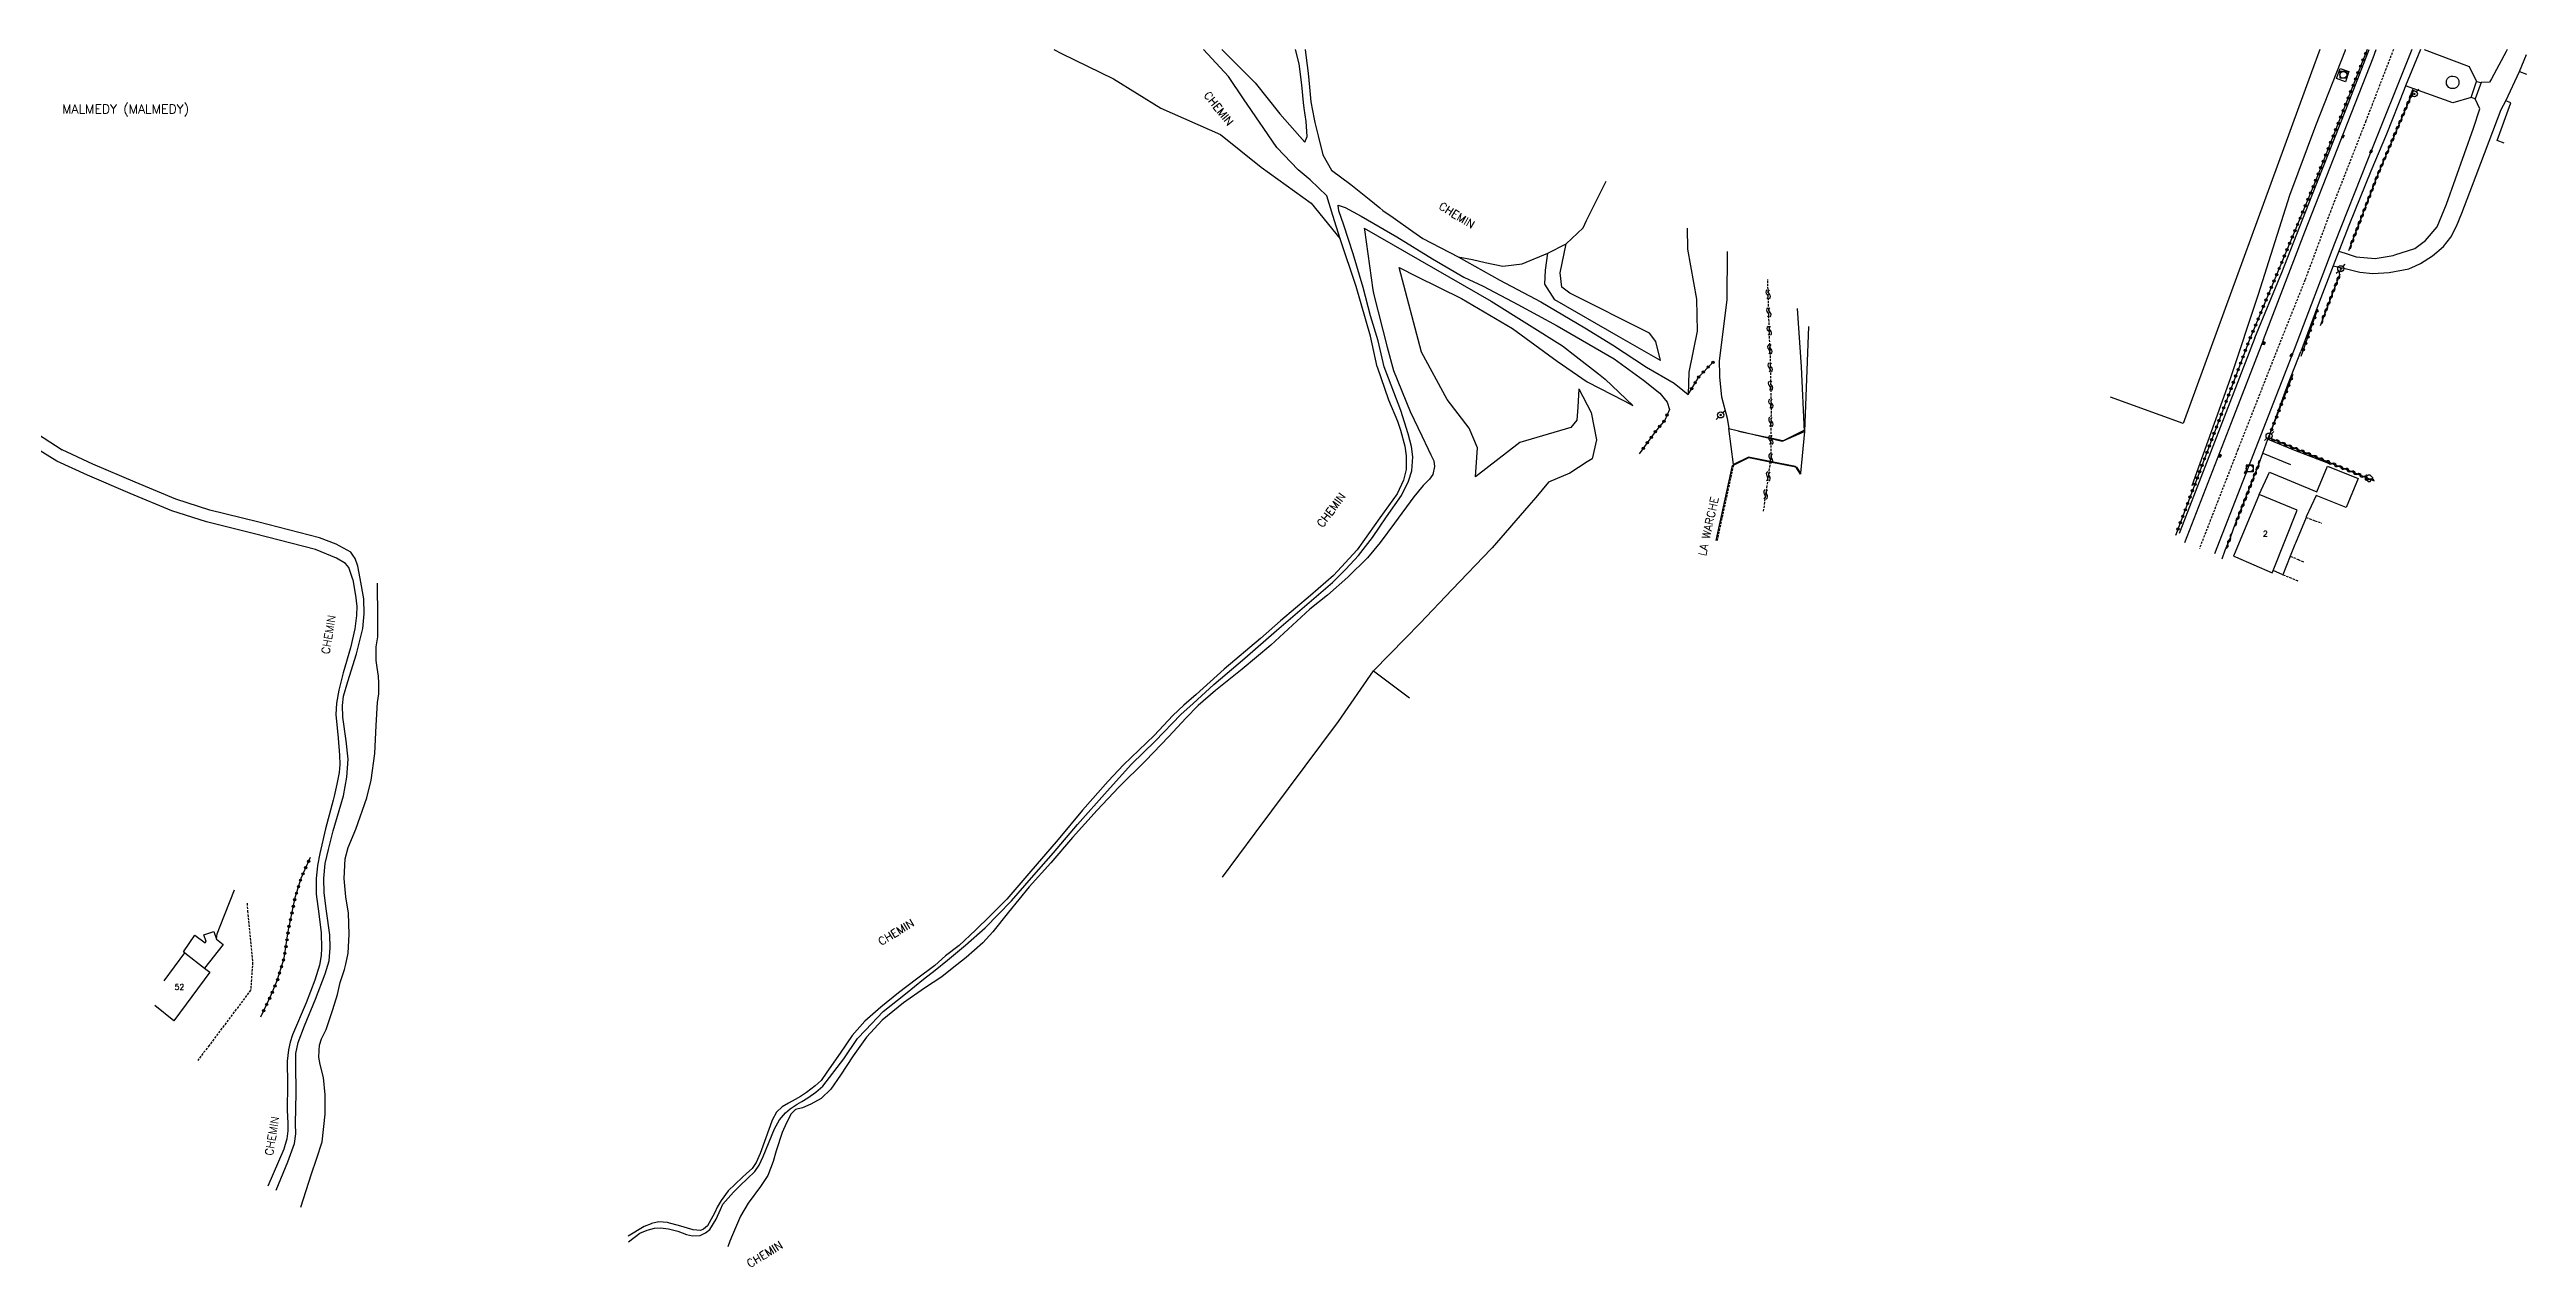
# Model space of a CAD drawing. Header units: millimetres. Extents: x 267000 to 268000, y 124999 to 126000.
# Drawn here: x 267455 to 268000, y 125732 to 126000 of the extents above; entities that cross this region are included whole.
import ezdxf
from ezdxf.enums import TextEntityAlignment as Align

# ---------------------------------------------------------------- set-up
doc = ezdxf.new("R2010")
doc.units = ezdxf.units.MM
doc.linetypes.add('DASHED', pattern=[0.75, 0.5, -0.25])
doc.layers.get('0').update_dxf_attribs({"linetype": 'CONTINUOUS'})
for name, color, linetype in [('W0001', 6, 'DASHED'), ('W0010', 4, 'CONTINUOUS'), ('W0014', 7, 'CONTINUOUS'), ('W0017', 7, 'CONTINUOUS'), ('W0071', 7, 'CONTINUOUS'), ('W0101', 7, 'CONTINUOUS'), ('W0104', 1, 'CONTINUOUS'), ('W0105', 7, 'CONTINUOUS'), ('W0112', 1, 'DASHED'), ('W0120', 7, 'CONTINUOUS'), ('W0211', 2, 'CONTINUOUS'), ('W0214', 2, 'CONTINUOUS'), ('W0300', 7, 'CONTINUOUS'), ('W0310', 3, 'CONTINUOUS'), ('W0323', 7, 'CONTINUOUS'), ('W0401', 7, 'CONTINUOUS'), ('W0420', 7, 'CONTINUOUS'), ('W0473', 7, 'CONTINUOUS'), ('W0501', 5, 'DASHED'), ('W0510', 5, 'CONTINUOUS'), ('W0980', 7, 'CONTINUOUS'), ('W0986', 4, 'CONTINUOUS'), ('W0989', 7, 'CONTINUOUS'), ('W0991', 7, 'CONTINUOUS')]:
    doc.layers.add(name, color=color, linetype=linetype)
doc.styles.get("Standard").update_dxf_attribs({"font": 'romans.shx', "width": 0.85})

# ---------------------------------------------------------------- blocks, each defined once
blk = doc.blocks.new('T401')
for p, q in [((-0.3, 0.3), (0, 0.3)), ((-0.3, -0.25), (-0.3, 0.3)), ((-0.3, 0.15), (0, 0.15)), ((-0.3, 0), (0, 0)), ((0, 0.3), (0, -0.25)), ((-0.3, -0.15), (0, -0.15)), ((-0.3, -0.25), (-0.3, -0.3)), ((-0.3, -0.3), (0, -0.3)), ((0, -0.3), (0, -0.25))]:
    blk.add_line(p, q)
blk = doc.blocks.new('T420')
for p, q in [((0.75, 0.75), (-0.75, 0.75)), ((-0.75, 0.75), (-0.75, -0.75)), ((0.75, 0.75), (0.75, -0.75)), ((0.75, -0.75), (-0.75, -0.75))]:
    blk.add_line(p, q)
blk.add_ellipse((0, 0), major_axis=(-0.53, 0.53), ratio=1, start_param=3.926991, end_param=10.210176)
blk = doc.blocks.new('T473')
for p, q in [((-0.166667, 0.166667), (0.166667, -0.166667)), ((-0.166667, -0.166667), (0.166667, 0.166667)), ((0.500001, 0.500001), (1.000002, 1.000002)), ((-1.000002, -1.000002), (-0.500001, -0.500001))]:
    blk.add_line(p, q)
blk.add_ellipse((0, 0), major_axis=(0.471405, 0.471405), ratio=1, start_param=5.4977871438, end_param=11.780972451)
blk = doc.blocks.new('T300')
for p, q in [((-0.8, 0.51), (-0.86, 0.34)), ((-0.86, 0.34), (-0.86, 0.17)), ((-0.86, 0.17), (-0.74, 0.06)), ((-0.69, 0.63), (-0.8, 0.51)), ((-0.8, -0.06), (-0.74, 0.06)), ((-0.74, 0.06), (-0.69, 0.11)), ((-0.57, 0.69), (-0.69, 0.63)), ((-0.46, 0.69), (-0.57, 0.69)), ((-0.29, 0.63), (-0.46, 0.69)), ((-0.29, 0.63), (-0.17, 0.74)), ((-0.23, 0.57), (-0.29, 0.63)), ((-0.17, 0.74), (-0.06, 0.8)), ((-0.06, 0.8), (0.06, 0.8)), ((0.06, 0.8), (0.23, 0.74)), ((0.23, 0.74), (0.34, 0.63)), ((0.34, 0.63), (0.4, 0.51)), ((0.46, 0.46), (0.34, 0.46)), ((0.4, 0.51), (0.4, 0.46)), ((0.57, 0.4), (0.46, 0.46)), ((0.57, 0.4), (0.69, 0.29)), ((0.69, 0.29), (0.74, 0.17)), ((0.74, 0.06), (0.69, -0.17)), ((0.74, 0.17), (0.74, 0.06)), ((-0.8, -0.17), (-0.8, -0.06)), ((-0.8, -0.23), (-0.8, -0.17)), ((-0.74, -0.34), (-0.8, -0.23)), ((-0.69, -0.4), (-0.74, -0.34)), ((-0.51, -0.46), (-0.69, -0.4)), ((-0.4, -0.46), (-0.51, -0.46)), ((-0.4, -0.46), (-0.34, -0.46)), ((-0.34, -0.46), (-0.34, -0.4)), ((-0.34, -0.51), (-0.34, -0.46)), ((-0.29, -0.63), (-0.34, -0.51)), ((-0.17, -0.74), (-0.29, -0.63)), ((-0.06, -0.8), (-0.17, -0.74)), ((0.06, -0.8), (-0.06, -0.8)), ((0.17, -0.74), (0.06, -0.8)), ((0.23, -0.69), (0.17, -0.74)), ((0.29, -0.46), (0.23, -0.46)), ((0.29, -0.63), (0.23, -0.69)), ((0.46, -0.4), (0.29, -0.46)), ((0.34, -0.51), (0.29, -0.63)), ((0.34, -0.51), (0.34, -0.46)), ((0.57, -0.34), (0.46, -0.4)), ((0.63, -0.29), (0.57, -0.34)), ((0.69, -0.17), (0.63, -0.29))]:
    blk.add_line(p, q)
blk = doc.blocks.new('t323o')
at = {"color": 0, "linetype": 'Continuous'}
for radius in [0.25, 0.15]:
    blk.add_circle((0, 0), radius, dxfattribs=at)
blk = doc.blocks.new('t310o')
at = {"color": 0, "linetype": 'Continuous'}
for centre, start, end in [((-0.5, 0.38), 216.8699, 323.1304), ((0.5, -0.37), 36.8699, 143.1303)]:
    blk.add_arc(centre, 0.625, start, end, dxfattribs=at)
blk = doc.blocks.new('t500o')
at = {"color": 0, "linetype": 'Continuous'}
for centre, start, end in [((-0.5, 0.625), 216.8699, 323.1301), ((0.5, -0.125), 36.8699, 143.1301), ((0.5, -0.625), 36.8699, 143.1301), ((-0.5, 0.125), 216.8699, 323.1301)]:
    blk.add_arc(centre, 0.625, start, end, dxfattribs=at)

msp = doc.modelspace()

# ---------------------------------------------------------------- linework, layer by layer
at = {"layer": 'W0001'}
msp.add_lwpolyline([(267970.72, 126000), (267964.66, 125984.28), (267957.21, 125965.26), (267951.26, 125949.27), (267945.7, 125935.37), (267936.48, 125911.93), (267928.04, 125890.23)], dxfattribs=at)
at = {"layer": 'W0010'}
for points in [[(267841.09, 125916.2), (267836.43, 125913.92), (267836.37, 125913.88), (267836.36, 125913.89), (267833.72, 125914.44), (267831.83, 125914.84), (267826.61, 125915.95)], [(267821.68, 125891.92), (267825.31, 125908.44), (267825.47, 125908.52), (267828.88, 125910.21), (267833.59, 125909.27), (267839.23, 125908.14), (267839.38, 125908.11), (267840.27, 125906.75)]]:
    msp.add_lwpolyline(points, dxfattribs=at)
at = {"layer": 'W0014'}
for points in [[(267974.75, 126000), (267965.03, 125975.67), (267957.75, 125957.28), (267948.88, 125933.97), (267931.35, 125889.03)], [(267940.2, 125936.52), (267946.14, 125950.91), (267952.75, 125967.82), (267960.22, 125986.75), (267965.42, 126000)], [(267942.11, 125936.2), (267951.2, 125959.88), (267966.24, 125998.18), (267966.96, 126000)], [(267976.68, 126000), (267973.4, 125992.02), (267973.08, 125991.22), (267969.18, 125981.35), (267965.73, 125973.23), (267961.07, 125961.65), (267958.74, 125955.65), (267957.48, 125952.4), (267954.38, 125944.38), (267950.32, 125933.55)], [(267940.2, 125936.52), (267923.69, 125893.84), (267923.55, 125893.49)], [(267942.11, 125936.2), (267935, 125917.86), (267924.74, 125891.44)], [(267941.13, 125908.79), (267941.99, 125911.16), (267943.11, 125914.24), (267943.37, 125914.94), (267947.55, 125926.4), (267950.32, 125933.55)], [(267934.87, 125892.6), (267935.63, 125894.71)], [(267933, 125887.94), (267933.71, 125889.8)]]:
    msp.add_lwpolyline(points, dxfattribs=at)
at = {"layer": 'W0017'}
for points in [[(267926.41, 125904.09), (267934.88, 125927.58), (267941.02, 125946.14), (267947.9, 125967.94), (267953.66, 125983.31), (267960.17, 125999.89), (267960.21, 126000)], [(267977.52, 126000), (267987.36, 125996.26), (267989.04, 125992.98)], [(267995.73, 126000), (267995.57, 125999.57), (267992.29, 125993.52), (267991.86, 125992.84), (267990.01, 125992.73)], [(267998.44, 125995.16), (268000, 125998.92)], [(267987.84, 125989.46), (267983.78, 125988.26), (267973.4, 125992.02)], [(267957.48, 125952.4), (267959.4, 125951.95), (267960.11, 125951.79), (267963.34, 125951.02), (267966.22, 125950.69), (267969.78, 125950.95), (267974.15, 125951.77), (267975.6, 125952.41), (267976.66, 125952.88), (267979.31, 125954.58), (267981.77, 125956.68), (267983.38, 125958.68), (267984.63, 125961.13), (267985.75, 125963.96), (267988.15, 125970.18), (267994.42, 125986.77), (267995.46, 125988.68)], [(267958.74, 125955.65), (267960.78, 125954.98), (267962.51, 125954.4), (267966.74, 125954), (267970.65, 125954.69), (267971, 125954.8), (267975.47, 125956.21), (267977.77, 125957.95), (267980.34, 125961), (267982.44, 125966), (267988.37, 125982.7), (267989.76, 125986.96), (267988.69, 125989.16)], [(267842.02, 125939.07), (267841.1, 125915.96)], [(267943.11, 125914.24), (267948.93, 125911.85), (267956.41, 125909.01)], [(267941.99, 125911.16), (267948.04, 125908.7)], [(267491.63, 125804.25), (267491.84, 125805.36), (267492.46, 125807.09), (267495.6, 125815.05)]]:
    msp.add_lwpolyline(points, dxfattribs=at)
at = {"layer": 'W0071'}
for points in [[(267521.68, 125883.36), (267520.8, 125886.04), (267520.07, 125886.91), (267518.05, 125888.07), (267513.44, 125889.97), (267500.03, 125893.42), (267489.49, 125896.03), (267481.81, 125898.46), (267472.67, 125902.27), (267463.3, 125906.3), (267456.54, 125909.43), (267430.25, 125925.6), (267415.07, 125933.98), (267398.97, 125940.16), (267375.64, 125947.85), (267349.11, 125958.07), (267348.34, 125958.42), (267337.86, 125963.24), (267333.68, 125966.12), (267327.75, 125970.37), (267320.94, 125975.27), (267304.47, 125988.37), (267294.39, 125996.81), (267289.65, 126000)], [(267747.05, 125930.14), (267745.6, 125936.92), (267742.47, 125947.83), (267738.93, 125958.33), (267737.34, 125963.46), (267736.01, 125967.77), (267732.35, 125971.3), (267729.68, 125973.54), (267724.99, 125978.44), (267722.14, 125982.64), (267717.66, 125989.17), (267714.4, 125994.05), (267708.86, 126000)], [(267712.9, 126000), (267714.2, 125998.68), (267720.25, 125992.7), (267725.69, 125985.83), (267731.13, 125979.61), (267731.68, 125980.89), (267731.45, 125984.19), (267731.05, 125987.11), (267730.89, 125988.31), (267730.47, 125992.24), (267729.93, 125996.82), (267729.13, 126000)], [(267731.23, 126000), (267731.45, 125998.15), (267731.88, 125994.82), (267732.18, 125991.75), (267732.46, 125988.47), (267733.23, 125984.69), (267733.4, 125983.97), (267734.09, 125981.03), (267735.12, 125976.82), (267737.02, 125973.48), (267741.29, 125970.33), (267745.3, 125967.06), (267747.65, 125965.15), (267748.31, 125964.61), (267750.59, 125963.01), (267754.95, 125959.98), (267757.15, 125958.45), (267764.91, 125954.41), (267774.11, 125949.21), (267783.1, 125944.45), (267792.8, 125938.75), (267798.88, 125935.01), (267806.35, 125930.1), (267812.43, 125926.56), (267814.35, 125925.05), (267815.5, 125924.1)], [(267582.34, 125737.62), (267584.82, 125739.51), (267586.44, 125740.17), (267588.02, 125740.6), (267589.39, 125740.68), (267591.16, 125740.48), (267593.15, 125739.96), (267595.1, 125739.24), (267596.4, 125738.92), (267598.1, 125738.99), (267599.29, 125739.56), (267600.25, 125740.33), (267601.63, 125742.6), (267602.55, 125744.73), (267603.06, 125745.92), (267605.46, 125748.53), (267607.01, 125750.07), (267608.42, 125751.49), (267610.12, 125753.1), (267611.06, 125754.46), (267611.98, 125756.41), (267614.43, 125762.49), (267615.58, 125764.43), (267616.85, 125765.98), (267617.88, 125766.88), (267619.43, 125767.94), (267620.49, 125768.48), (267621.81, 125769.3), (267623.57, 125770.52), (267625.09, 125771.87), (267629.68, 125777.91), (267632.7, 125782.38), (267634.46, 125784.18), (267638.36, 125788.34), (267643.27, 125792.22), (267647.25, 125795.43), (267649.8, 125797.38), (267652.56, 125799.57), (267656.47, 125802.9), (267660.79, 125806.73), (267666.62, 125812.69), (267670.99, 125817.72), (267675.89, 125823.24), (267681.13, 125829.43), (267687.64, 125836.76), (267693.01, 125842.76), (267698.23, 125847.78), (267703.89, 125853.64), (267706.58, 125856.08), (267711.13, 125860.26), (267717.94, 125866.04), (267724.95, 125872.18), (267732.65, 125878.73), (267737.26, 125882.68), (267740.19, 125885.64), (267742.96, 125888.64), (267746.07, 125892.64), (267749.12, 125897.18), (267752.44, 125901.84), (267754, 125905.02), (267754.72, 125907.3), (267754.94, 125910.37), (267754.62, 125912.63), (267753.88, 125915.46), (267752.26, 125920.56), (267748.62, 125930.14), (267747.28, 125935.91), (267745.64, 125941.39), (267743.99, 125947.63), (267741.77, 125955.04), (267739.77, 125961.33), (267738.62, 125964.53), (267738.51, 125965.77), (267740.02, 125965.23), (267743.59, 125963.35), (267751.41, 125958.77), (267759.25, 125953.95), (267766.12, 125949.93), (267770.44, 125947.93), (267778.02, 125943.87), (267786.73, 125939.23), (267793.65, 125935.19), (267799.22, 125931.9), (267805.66, 125927.27), (267809.32, 125924.4), (267810.91, 125922.4), (267811.38, 125920.79)], [(267401.96, 125942.77), (267416.2, 125937.2), (267431.28, 125928.99), (267457.68, 125911.9)], [(267747.05, 125930.14), (267749.55, 125922.9), (267751.57, 125918.25), (267752.25, 125916.21), (267753.15, 125912.75), (267753.5, 125910.56), (267753.49, 125907.61), (267752.89, 125905.2), (267751.5, 125902.24), (267747.65, 125896.97), (267742.65, 125889.92), (267737.45, 125884.24), (267732.41, 125879.84), (267725.8, 125874.29), (267721.42, 125870.4), (267713.41, 125863.63), (267707.23, 125858.07), (267704.54, 125855.72), (267702.15, 125853.47), (267697.99, 125849.05), (267691.24, 125842.62), (267687.9, 125839.01), (267682.27, 125832.62), (267676.89, 125826.16), (267670.42, 125818.71), (267665.61, 125813.03), (267661.92, 125809.33), (267658.69, 125806.21), (267655.07, 125802.86), (267652.11, 125800.52), (267649.72, 125798.4), (267645.74, 125795.39), (267641.74, 125792.44), (267637.89, 125789.27), (267634.33, 125786.15), (267631.53, 125783.02), (267628.88, 125779.14), (267625.96, 125774.93), (267624.69, 125773.12), (267623.43, 125771.93), (267621.51, 125770.49), (267620.18, 125769.63), (267618.97, 125768.93), (267617.57, 125768.13), (267616.15, 125767.34), (267614.89, 125766.18), (267613.91, 125764.36), (267613.47, 125763.12), (267611.3, 125757.07), (267610.45, 125755.06), (267609.54, 125753.76), (267608.28, 125752.64), (267607.35, 125751.8), (267604.26, 125748.81), (267602.75, 125746.71), (267601.87, 125745.25), (267601.31, 125744.06), (267600.92, 125743.24), (267599.71, 125741.16), (267598.85, 125740.39), (267598.16, 125740.14), (267596.55, 125740.26), (267593.33, 125741.23), (267591.33, 125741.75), (267590.89, 125741.86), (267589.02, 125742.02), (267587.38, 125741.63), (267587.3, 125741.6), (267585.8, 125740.96), (267582.26, 125738.86)], [(267504.76, 125748.96), (267507.36, 125755.2), (267508.84, 125759.24), (267509.11, 125761.38), (267509.03, 125763.64), (267509.17, 125770.31), (267509.11, 125776.73), (267509.12, 125779.09), (267509.61, 125781.5), (267511.02, 125785.18), (267513.44, 125791.03), (267515.59, 125796.59), (267516.46, 125799.45), (267516.67, 125802.33), (267516.59, 125805.18), (267515.85, 125810.4), (267515.33, 125814.4), (267515.25, 125817.54), (267515.57, 125820.84), (267516.28, 125823.97), (267517.32, 125828.05), (267519.58, 125835.8), (267520.34, 125839.88), (267520.6, 125843.87), (267520.21, 125847.84), (267519.47, 125853.08), (267519.39, 125855.67), (267519.61, 125857.7), (267520.59, 125860.92), (267522.49, 125867.01), (267523.85, 125872.62), (267524.14, 125875.82), (267524.06, 125879.1), (267523.25, 125883.56), (267522.76, 125886.33), (267522.21, 125888.03), (267521.69, 125888.74), (267521.21, 125889.38), (267517.97, 125891.16), (267514.35, 125892.54), (267500.7, 125896.06), (267490.23, 125898.64), (267482.74, 125901.02), (267473.73, 125904.77), (267464.41, 125908.79), (267457.68, 125911.9)], [(267521.68, 125883.36), (267522.36, 125879.32), (267522.5, 125878.03), (267522.56, 125877.48), (267522.49, 125875.46), (267522.12, 125872.51), (267521.17, 125868.34), (267519.57, 125862.84), (267518.56, 125859.02), (267518.08, 125856.15), (267517.94, 125853.63), (267518.41, 125848.45), (267518.75, 125844.72), (267518.78, 125842.65), (267518.62, 125840.89), (267518.15, 125838.31), (267517.54, 125835.68), (267517.34, 125834.82), (267515.66, 125828.47), (267514.43, 125823.09), (267513.92, 125820.41), (267513.92, 125820.35), (267513.62, 125817.57), (267513.62, 125814.1), (267514.21, 125809.77), (267514.66, 125805.6), (267514.8, 125802.26), (267514.71, 125800.6), (267514.32, 125798.48), (267513.31, 125795.22), (267511.4, 125790.21), (267508.37, 125783.19), (267507.85, 125781.56), (267507.49, 125779.9), (267507.22, 125777.35), (267507.27, 125772.34), (267507.24, 125766.58), (267507.33, 125763.73), (267507.33, 125762.55), (267507.33, 125762.06), (267507.14, 125760.25), (267506.47, 125758.03), (267502.99, 125749.87)]]:
    msp.add_lwpolyline(points, dxfattribs=at)
at = {"layer": 'W0101'}
for points in [[(267995.06, 125979.39), (267993.52, 125980.01), (267996.53, 125988.25), (267995.46, 125988.68), (267998.44, 125995.16), (268000, 125994.57)], [(267480.11, 125795.03), (267484.71, 125801.19), (267489.05, 125797.83), (267490.2, 125796.94), (267482.3, 125786.24)], [(267482.3, 125786.24), (267478.07, 125789.61)]]:
    msp.add_lwpolyline(points, dxfattribs=at)
msp.add_lwpolyline([(267944.03, 125884.84), (267944.23, 125885.33), (267949.53, 125898.65), (267941.18, 125902.11), (267935.56, 125888.49), (267935.95, 125888.39)], close=True, dxfattribs=at)
at = {"layer": 'W0104'}
for points in [[(267954.56, 126000), (267952.73, 125995.03)], [(267952.73, 125995.03), (267924.47, 125917.71), (267908.46, 125923.51)], [(267952.73, 125995.03), (267952.73, 125995.03)], [(267953.85, 125902.67), (267956.19, 125908.33), (267962.93, 125905.62), (267960.32, 125899.21), (267953.74, 125901.85)], [(267941.18, 125902.11), (267943.45, 125907.01), (267953.85, 125902.67)], [(267953.74, 125901.85), (267951.55, 125897.18)], [(267953.74, 125901.85), (267953.74, 125901.85)], [(267953.85, 125902.67), (267953.85, 125902.67)], [(267951.55, 125897.18), (267951.49, 125897.03), (267949.14, 125891.39), (267949.04, 125891.09)], [(267951.55, 125897.18), (267951.55, 125897.18)], [(267949.04, 125891.09), (267948.03, 125888.5), (267946.42, 125884.41), (267944.23, 125885.33)], [(267949.04, 125891.09), (267949.04, 125891.09)], [(267713.07, 125817.87), (267720.25, 125827.56), (267738.56, 125852.1), (267746.27, 125863.3), (267754.2, 125857.3)], [(267484.71, 125801.19), (267484.38, 125801.42), (267486.87, 125805.08), (267489.16, 125803.41), (267489.36, 125803.73)], [(267489.36, 125803.73), (267488.9, 125805.18), (267491.1, 125805.9), (267491.63, 125804.25)], [(267491.63, 125804.25), (267493.12, 125803.08), (267489.05, 125797.83)], [(267489.36, 125803.73), (267489.36, 125803.73)], [(267491.63, 125804.25), (267491.63, 125804.25)]]:
    msp.add_lwpolyline(points, dxfattribs=at)
at = {"layer": 'W0105'}
msp.add_lwpolyline([(267988.69, 125989.16), (267987.84, 125989.46), (267989.04, 125992.98), (267990.01, 125992.73)], close=True, dxfattribs=at)
at = {"layer": 'W0112'}
for points in [[(267985.09, 125993.17), (267985.15, 125992.81), (267985.09, 125992.4), (267984.88, 125991.96), (267984.58, 125991.66), (267984.19, 125991.46), (267983.77, 125991.4), (267983.33, 125991.46), (267982.93, 125991.68), (267982.6, 125992.03), (267982.44, 125992.36), (267982.39, 125992.89), (267982.44, 125993.22), (267982.64, 125993.6), (267982.92, 125993.89), (267983.4, 125994.12), (267983.81, 125994.17), (267984.24, 125994.09), (267984.58, 125993.91), (267984.88, 125993.62), (267985.09, 125993.21)], [(267825.5, 125908.65), (267825.47, 125908.52), (267821.87, 125891.95)], [(267951.49, 125897.03), (267953.45, 125896.32)], [(267953.45, 125896.32), (267954.92, 125895.77)], [(267948.03, 125888.5), (267949.78, 125887.8), (267949.89, 125887.76)], [(267949.78, 125887.8), (267951.09, 125887.16)], [(267946.42, 125884.41), (267949.7, 125883.09)], [(267498.38, 125812.11), (267498.49, 125810.41), (267499.61, 125799.1), (267499.18, 125792.99), (267490.04, 125780.85), (267487.53, 125777.53)]]:
    msp.add_lwpolyline(points, dxfattribs=at)
at = {"layer": 'W0120'}
msp.add_lwpolyline([(267840.26, 125906.57), (267839.23, 125908.14), (267839.17, 125908.23), (267833.6, 125909.32), (267828.8, 125910.27), (267825.5, 125908.65), (267824.45, 125916.59), (267831.83, 125914.84), (267833.72, 125914.39), (267836.19, 125913.81), (267836.36, 125913.89), (267836.43, 125913.92), (267841.1, 125915.96), (267840.27, 125906.75)], close=True, dxfattribs=at)
at = {"layer": 'W0211'}
for points in [[(267744.25, 125960.71), (267744.3, 125960.33), (267746.16, 125947.13), (267746.32, 125946.01), (267749.28, 125934.52), (267750.64, 125929.39), (267754.38, 125920.33), (267756.88, 125915.02), (267758.34, 125912.08), (267758.91, 125910.79), (267759.54, 125909.51), (267759.72, 125908.23), (267759.36, 125906.47), (267758.62, 125905.43), (267757.19, 125904.05), (267755.12, 125901.56), (267750.9, 125895.74), (267747.75, 125891.5), (267744.98, 125888.15), (267740.66, 125883.86), (267736.14, 125879.91), (267732.26, 125876.84), (267723.68, 125868.93), (267717.38, 125863.66), (267711.54, 125858.98), (267707.69, 125855.64), (267704.96, 125852.84), (267701.26, 125848.81), (267696.09, 125843.46), (267690.24, 125837.7), (267685.44, 125832.63), (267680.04, 125826.6), (267675.27, 125821.02), (267670.47, 125815.76), (267665.96, 125810.14), (267662.54, 125805.85), (267660.28, 125803.43), (267656.66, 125800.18), (267653.54, 125797.75), (267651.25, 125795.95), (267647.45, 125793.46), (267642.81, 125790.23), (267638.17, 125786.41), (267634.73, 125782.64), (267631.75, 125778.57), (267628.96, 125774.26), (267626.82, 125771.22), (267624.69, 125769.19), (267622.48, 125767.92), (267620.63, 125767.13), (267619.09, 125766.73), (267618.12, 125765.76), (267617.07, 125763.82), (267616.16, 125761.67), (267614.81, 125757.67), (267614.18, 125755.29), (267613.02, 125752.2), (267611.41, 125749.81), (267608.66, 125746.09), (267606.95, 125743.3), (267605.21, 125739.17), (267604.65, 125737.74), (267604.18, 125736.54)], [(267815.3, 125960.69), (267815.34, 125956.06), (267817.33, 125945.04), (267817.48, 125938), (267815.69, 125929.01), (267815.5, 125924.1)], [(267751.92, 125952.01), (267755.84, 125950.07), (267765.65, 125945.23), (267773.1, 125940.83), (267776.89, 125938.6), (267786.66, 125931.42), (267793.3, 125926.9), (267801.43, 125922.66), (267803.31, 125921.68)], [(267809.46, 125931.6), (267808.42, 125935.74), (267807.03, 125937.56), (267789.47, 125946.35), (267787.73, 125947.71), (267787.35, 125950.89), (267788.65, 125957.26)], [(267791.46, 125925.33), (267791.24, 125921.31), (267791.05, 125918.46), (267789.67, 125916.82), (267778.48, 125913.51), (267768.69, 125905.93)], [(267510.25, 125745.26), (267512.54, 125752.58), (267513.67, 125755.8), (267514.88, 125759.65), (267515.57, 125765.72), (267515.55, 125769.98), (267515.22, 125773.81), (267514.48, 125776.67), (267514.21, 125778.28), (267514.27, 125779.69), (267514.35, 125780.9), (267514.8, 125782.3), (267515.82, 125784.34), (267517.26, 125788.74), (267518.27, 125792.06), (267518.9, 125794.67), (267519.86, 125797.53), (267520.15, 125798.71), (267520.61, 125801.12), (267520.88, 125805.34), (267520.72, 125809.92), (267520.1, 125813.57), (267519.74, 125817.6), (267520.01, 125821.91), (267520.6, 125824.39), (267522.31, 125828.46), (267524.78, 125835.32), (267525.69, 125839.23), (267526.48, 125845.08), (267526.81, 125851.26), (267527.09, 125856.33), (267527.35, 125858.22), (267527.39, 125860.58), (267527.32, 125862.12), (267527.05, 125863.99), (267526.82, 125865.53), (267526.78, 125867.36), (267526.8, 125868.54), (267527.2, 125870.76), (267527.15, 125874.85), (267527.06, 125882.57)]]:
    msp.add_lwpolyline(points, dxfattribs=at)
at = {"layer": 'W0214'}
for points in [[(267675.94, 126000), (267677.62, 125999.12), (267689.03, 125993.52), (267699.49, 125987.1), (267712.62, 125981.3), (267721.55, 125974.15), (267732.53, 125966.22), (267738.93, 125958.33)], [(267784.64, 125955.22), (267788.65, 125957.26), (267792.38, 125960.77), (267793.17, 125962.36), (267797.45, 125971.02)], [(267744.25, 125960.71), (267772.19, 125944.61), (267787.88, 125934.79), (267790.88, 125932.45), (267795.8, 125928.6), (267797.29, 125927.43), (267803.31, 125921.68)], [(267768.69, 125905.93), (267769.15, 125912.34), (267767.31, 125916.68), (267762.48, 125922.98), (267756.81, 125933.41), (267751.92, 125952.01)], [(267764.91, 125954.41), (267768.03, 125953.76), (267770.84, 125953.17), (267774.77, 125952.35), (267778.96, 125952.81), (267784.64, 125955.22)], [(267809.46, 125931.6), (267800.22, 125936.82), (267786.17, 125944.9), (267784.01, 125948.35), (267784.11, 125951.43), (267784.64, 125955.22)], [(267791.46, 125925.33), (267794.14, 125920.11), (267795.36, 125914.09), (267794.4, 125909.94), (267793.32, 125909.25), (267789.49, 125906.8), (267784.8, 125904.78), (267781.97, 125901.42), (267780.49, 125899.66), (267772.4, 125890.35), (267772.18, 125890.12), (267763.61, 125881.18), (267756.44, 125873.7), (267753.32, 125870.44), (267746.27, 125863.3)]]:
    msp.add_lwpolyline(points, dxfattribs=at)
at = {"layer": 'W0310'}
for points in [[(267975.12, 125991.09), (267967.22, 125972.34), (267960.86, 125955.68)], [(267958.92, 125950.58), (267958.28, 125948.9), (267954.58, 125939.21)], [(267966.58, 125905.03), (267943.37, 125914.57)], [(267935.63, 125894.71), (267941.13, 125908.79)], [(267933.71, 125889.8), (267934.87, 125892.6)]]:
    msp.add_lwpolyline(points, dxfattribs=at)
at = {"layer": 'W0323'}
for points in [[(267964.93, 126000), (267953.37, 125970.49), (267950.12, 125962.71), (267938.96, 125935.94), (267922.79, 125893.08)], [(267950.42, 125932.52), (267954.1, 125942.93)], [(267815.5, 125924.1), (267817.91, 125928.06), (267820.7, 125930.91), (267820.97, 125931.18)], [(267943.37, 125914.94), (267948.66, 125928.59)], [(267811.38, 125920.79), (267810.42, 125918.45), (267808.28, 125915.84), (267804.77, 125911.05)], [(267501.39, 125787.13), (267503.77, 125792.09), (267505.03, 125795.12), (267506.53, 125800.03), (267507.37, 125805.4), (267507.56, 125806.68), (267507.77, 125807.64), (267508.98, 125813.39), (267510.27, 125817.64), (267512.35, 125822.3)]]:
    msp.add_lwpolyline(points, dxfattribs=at)
at = {"layer": 'W0420'}
msp.add_lwpolyline([(267960.16, 125992.87), (267958.22, 125993.59), (267958.99, 125995.86), (267960.93, 125995.14)], close=True, dxfattribs=at)
at = {"layer": 'W0501'}
for points in [[(267833.51, 125934.15), (267833.24, 125942.68), (267833.02, 125949.46)], [(267833.51, 125934.15), (267833.76, 125921.15), (267833.72, 125914.44), (267833.72, 125914.39), (267833.71, 125910.09), (267833.6, 125909.32), (267833.59, 125909.27), (267832.01, 125898.18)]]:
    msp.add_lwpolyline(points, dxfattribs=at)
at = {"layer": 'W0510'}
for points in [[(267824.13, 125955.59), (267824.01, 125944.92), (267822.33, 125931.48), (267822.42, 125928.41), (267822.44, 125927.89), (267822.89, 125923.58), (267824.09, 125918.9), (267824.45, 125916.59)], [(267841.1, 125915.96), (267840.48, 125930.17), (267839.61, 125942.99)]]:
    msp.add_lwpolyline(points, dxfattribs=at)

# ---------------------------------------------------------------- block references
at = {"layer": 'W0300', "rotation": 359.9999899820874}
msp.add_blockref('T300', (267965.35, 125905.63), dxfattribs=at)
at = {"layer": 'W0310'}
for p, rotation in [((267974.27, 125989.08), 247.1652530585002), ((267974.86, 125990.46), 247.1652530585002), ((267972.53, 125984.93), 247.1652530585002), ((267973.11, 125986.32), 247.1652530585002), ((267973.69, 125987.7), 247.1652530585002), ((267970.2, 125979.4), 247.1652530585002), ((267970.78, 125980.79), 247.1652530585002), ((267971.36, 125982.17), 247.1652530585002), ((267971.95, 125983.55), 247.1652530585002), ((267967.87, 125973.87), 247.1652530585002), ((267968.45, 125975.26), 247.1652530585002), ((267969.03, 125976.64), 247.1652530585002), ((267969.62, 125978.02), 247.1652530585002), ((267965.68, 125968.29), 249.1100916094099), ((267966.21, 125969.69), 249.1100916094099), ((267966.75, 125971.09), 249.1100916094099), ((267967.29, 125972.49), 247.1652530585002), ((267963.54, 125962.68), 249.1100916094099), ((267964.07, 125964.08), 249.1100916094099), ((267964.61, 125965.49), 249.1100916094099), ((267965.14, 125966.89), 249.1100916094099), ((267961.4, 125957.08), 249.1100916094099), ((267961.93, 125958.48), 249.1100916094099), ((267962.47, 125959.88), 249.1100916094099), ((267963, 125961.28), 249.1100916094099), ((267957.25, 125946.22), 249.1057072970243), ((267957.79, 125947.62), 249.1057072970243), ((267958.32, 125949.02), 249.1130269028936), ((267958.86, 125950.42), 249.1130269028936), ((267955.11, 125940.61), 249.1057072970243), ((267955.65, 125942.01), 249.1057072970243), ((267956.18, 125943.42), 249.1057072970243), ((267956.72, 125944.82), 249.1057072970243), ((267944.76, 125914), 157.6386598046776), ((267946.15, 125913.43), 157.6386598046776), ((267940.54, 125907.29), 68.65254973622055), ((267941.09, 125908.69), 68.65254973622055), ((267947.53, 125912.86), 157.6386598046776), ((267948.92, 125912.29), 157.6386598046776), ((267950.31, 125911.72), 157.6386598046776), ((267951.7, 125911.15), 157.6386598046776), ((267953.08, 125910.58), 157.6386598046776), ((267954.47, 125910.01), 157.6386598046776), ((267955.86, 125909.44), 157.6386598046776), ((267957.25, 125908.87), 157.6386598046776), ((267958.63, 125908.3), 157.6386598046776), ((267960.02, 125907.73), 157.6386598046776), ((267938.9, 125903.1), 68.65254973622055), ((267939.45, 125904.49), 68.65254973622055), ((267939.99, 125905.89), 68.65254973622055), ((267961.41, 125907.16), 157.6386598046776), ((267962.79, 125906.59), 157.6386598046776), ((267964.18, 125906.01), 157.6386598046776), ((267965.57, 125905.44), 157.6386598046776), ((267936.72, 125897.51), 68.65254973622055), ((267937.26, 125898.91), 68.65254973622055), ((267937.81, 125900.3), 68.65254973622055), ((267938.36, 125901.7), 68.65254973622055), ((267934.29, 125891.19), 67.4849789163298), ((267934.86, 125892.58), 67.4849789163298), ((267936.17, 125896.11), 68.65254973622055)]:
    msp.add_blockref('t310o', p, dxfattribs=dict(at, rotation=rotation))
at = {"layer": 'W0323'}
for p, rotation in [((267963.5, 125996.34), 248.5957540070822), ((267964.05, 125997.73), 248.5957540070822), ((267964.59, 125999.13), 248.5957540070822), ((267961.31, 125990.75), 248.5957540070822), ((267961.86, 125992.15), 248.5957540070822), ((267962.4, 125993.54), 248.5957540070822), ((267962.95, 125994.94), 248.5957540070822), ((267959.12, 125985.17), 248.5957540070822), ((267959.67, 125986.56), 248.5957540070822), ((267960.21, 125987.96), 248.5957540070822), ((267960.76, 125989.36), 248.5957540070822), ((267956.93, 125979.58), 248.5957540070822), ((267957.48, 125980.98), 248.5957540070822), ((267958.02, 125982.37), 248.5957540070822), ((267958.57, 125983.77), 248.5957540070822), ((267954.74, 125973.99), 248.5957540070822), ((267955.29, 125975.39), 248.5957540070822), ((267955.83, 125976.79), 248.5957540070822), ((267956.38, 125978.18), 248.5957540070822), ((267952.51, 125968.43), 247.3618375414894), ((267953.08, 125969.81), 247.3618375414894), ((267953.64, 125971.2), 248.5957540070822), ((267954.19, 125972.6), 248.5957540070822), ((267950.2, 125962.89), 247.3618375414894), ((267950.77, 125964.27), 247.3618375414894), ((267951.35, 125965.66), 247.3618375414894), ((267951.93, 125967.04), 247.3618375414894), ((267947.89, 125957.35), 247.3739046401072), ((267948.46, 125958.73), 247.3739046401072), ((267949.04, 125960.12), 247.3739046401072), ((267949.62, 125961.5), 247.3739046401072), ((267945.58, 125951.81), 247.3739046401072), ((267946.16, 125953.2), 247.3739046401072), ((267946.73, 125954.58), 247.3739046401072), ((267947.31, 125955.96), 247.3739046401072), ((267943.27, 125946.27), 247.3739046401072), ((267943.85, 125947.66), 247.3739046401072), ((267944.43, 125949.04), 247.3739046401072), ((267945, 125950.43), 247.3739046401072), ((267940.96, 125940.73), 247.3739046401072), ((267941.54, 125942.12), 247.3739046401072), ((267942.12, 125943.5), 247.3739046401072), ((267942.69, 125944.89), 247.3739046401072), ((267953.42, 125941), 70.53953096926129), ((267953.92, 125942.42), 70.53953096926129), ((267939.23, 125936.58), 247.3739046401072), ((267939.81, 125937.97), 247.3739046401072), ((267940.39, 125939.35), 247.3739046401072), ((267951.42, 125935.35), 70.53953096926129), ((267951.92, 125936.76), 70.53953096926129), ((267952.42, 125938.17), 70.53953096926129), ((267952.92, 125939.59), 70.53953096926129), ((267819.92, 125930.11), 45.66158467771604), ((267820.96, 125931.18), 45.73050769252086), ((267937.09, 125930.98), 249.3231258372984), ((267937.62, 125932.38), 249.3231258372984), ((267938.15, 125933.78), 249.3231258372984), ((267938.68, 125935.19), 249.3231258372984), ((267950.92, 125933.93), 70.53953096926129), ((267816.28, 125925.38), 58.654785858114), ((267817.06, 125926.66), 58.654785858114), ((267817.84, 125927.94), 58.654785858114), ((267818.87, 125929.03), 45.66158467771604), ((267934.97, 125925.36), 249.3231258372984), ((267935.5, 125926.77), 249.3231258372984), ((267936.03, 125928.17), 249.3231258372984), ((267936.56, 125929.57), 249.3231258372984), ((267947.17, 125924.73), 68.78941253948102), ((267947.71, 125926.13), 68.78941253948102), ((267948.25, 125927.53), 68.78941253948102), ((267810.87, 125919.55), 247.8072262368729), ((267932.85, 125919.75), 249.3231258372984), ((267933.38, 125921.15), 249.3231258372984), ((267933.91, 125922.56), 249.3231258372984), ((267934.44, 125923.96), 249.3231258372984), ((267945, 125919.14), 68.78941253948102), ((267945.54, 125920.54), 68.78941253948102), ((267946.08, 125921.93), 68.78941253948102), ((267946.62, 125923.33), 68.78941253948102), ((267806.54, 125913.47), 233.6916941722133), ((267807.43, 125914.68), 233.6916941722133), ((267808.32, 125915.88), 230.7416167149252), ((267809.27, 125917.05), 230.7416167149252), ((267810.22, 125918.21), 230.7416167149252), ((267930.74, 125914.14), 249.3231258372984), ((267931.26, 125915.54), 249.3231258372984), ((267931.79, 125916.94), 249.3231258372984), ((267932.32, 125918.35), 249.3231258372984), ((267943.91, 125916.34), 68.78941253948102), ((267944.45, 125917.74), 68.78941253948102), ((267805.66, 125912.26), 233.6916941722133), ((267928.62, 125908.52), 249.3231258372984), ((267929.15, 125909.93), 249.3231258372984), ((267929.68, 125911.33), 249.3231258372984), ((267930.21, 125912.73), 249.3231258372984), ((267926.5, 125902.91), 249.3231258372984), ((267927.03, 125904.31), 249.3231258372984), ((267927.56, 125905.72), 249.3231258372984), ((267928.09, 125907.12), 249.3231258372984), ((267924.38, 125897.29), 249.3231258372984), ((267924.91, 125898.7), 249.3231258372984), ((267925.44, 125900.1), 249.3231258372984), ((267925.97, 125901.51), 249.3231258372984), ((267923.32, 125894.49), 249.3231258372984), ((267923.85, 125895.89), 249.3231258372984), ((267511.92, 125821.34), 65.95435816319875), ((267509.71, 125815.78), 73.1524527053866), ((267510.14, 125817.21), 73.1524527053866), ((267510.7, 125818.6), 65.95435816319875), ((267511.31, 125819.97), 65.95435816319875), ((267508.26, 125809.96), 78.01288016420857), ((267508.57, 125811.43), 78.01288016420857), ((267508.88, 125812.9), 78.01288016420857), ((267509.27, 125814.34), 73.1524527053866), ((267507.4, 125805.55), 81.71931775788713), ((267507.63, 125807.03), 78.00665127544498), ((267507.95, 125808.5), 78.01288016420857), ((267506.41, 125799.63), 73.0566812038934), ((267506.7, 125801.1), 81.06405897363175), ((267506.93, 125802.58), 81.06405897363175), ((267507.16, 125804.07), 81.06405897363175), ((267504.54, 125793.94), 67.35064122818936), ((267505.1, 125795.33), 73.0566812038934), ((267505.53, 125796.76), 73.0566812038934), ((267505.97, 125798.2), 73.0566812038934), ((267502.04, 125788.49), 64.32065516592309), ((267502.69, 125789.84), 64.32065516592309), ((267503.34, 125791.19), 64.32065516592309), ((267503.96, 125792.55), 67.35064122818936)]:
    msp.add_blockref('t323o', p, dxfattribs=dict(at, rotation=rotation))
at = {"layer": 'W0401'}
for p, rotation in [((267959.75, 125980.84), 338.5561378648612), ((267965.64, 125977.59), 158.2297642192468), ((267942.13, 125935.39), 158.8102756571846), ((267948.14, 125932.77), 158.6852558746167), ((267932.42, 125910.61), 158.7722998053993), ((267938.09, 125907.04), 158.6852558746167)]:
    msp.add_blockref('T401', p, dxfattribs=dict(at, rotation=rotation))
at = {"layer": 'W0420', "rotation": 359.9999899820874}
for p in [(267959.69, 125994.42), (267939.08, 125907.79)]:
    msp.add_blockref('T420', p, dxfattribs=at)
at = {"layer": 'W0473', "rotation": 359.9999899820874}
for p in [(267975.33, 125990.25), (267959.14, 125951.76), (267822.68, 125919.6), (267943.37, 125914.94)]:
    msp.add_blockref('T473', p, dxfattribs=at)
at = {"layer": 'W0501'}
for p, rotation in [((267833.13, 125946.14), 91.84522036369056), ((267833.26, 125942.14), 91.8393870060219), ((267833.38, 125938.14), 91.8393870060219), ((267833.51, 125934.06), 271.0755195912348), ((267833.59, 125930.06), 271.0755195912348), ((267833.66, 125926.06), 271.0755195912348), ((267833.74, 125922.06), 271.0755195912348), ((267833.72, 125914.06), 269.733881247609), ((267833.74, 125918.06), 269.7266361960907), ((267833.7, 125910.06), 261.9435020197349), ((267832.58, 125902.14), 261.9128711251593), ((267833.14, 125906.1), 261.9128711251593)]:
    msp.add_blockref('t500o', p, dxfattribs=dict(at, rotation=rotation))

# ---------------------------------------------------------------- texts
at = {"layer": 'W0980'}
msp.add_text('MALMEDY (MALMEDY)', height=2, dxfattribs=at).set_placement((267471.66, 125986.79), align=Align.MIDDLE)
at = {"layer": 'W0986'}
msp.add_text('LA WARCHE', height=1.75, rotation=77.58, dxfattribs=at).set_placement((267819.97, 125895.06), align=Align.MIDDLE_CENTER)
at = {"layer": 'W0989'}
for rotation, p in [(308.5563, (267712.21, 125987.03)), (328.5987, (267764.62, 125963.53)), (53.4464, (267736.95, 125898.67)), (80.4641, (267516.33, 125871.27)), (31.4728, (267641.22, 125805.76)), (80.4641, (267503.88, 125760.92)), (31.4728, (267612.3, 125734.87))]:
    msp.add_text('CHEMIN', height=1.75, rotation=rotation, dxfattribs=at).set_placement(p, align=Align.MIDDLE_CENTER)
at = {"layer": 'W0991'}
for s, p in [('2', (267942.54, 125893.47)), ('52', (267483.5, 125793.71))]:
    msp.add_text(s, height=1.25, dxfattribs=at).set_placement(p, align=Align.MIDDLE_CENTER)

doc.saveas('drawing.dxf')
